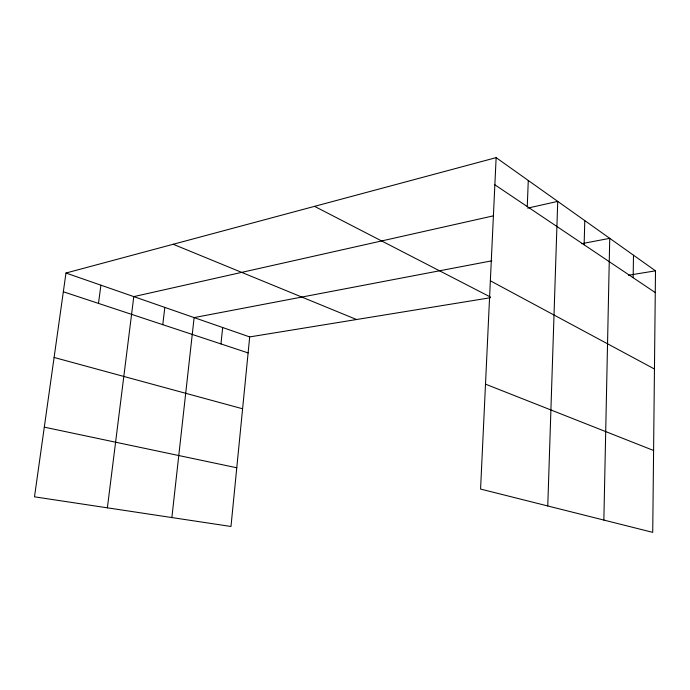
<?xml version="1.0" encoding="UTF-8"?>
<svg xmlns="http://www.w3.org/2000/svg" width="690" height="690" viewBox="0 0 690 690"><rect width="100%" height="100%" fill="white"/><g stroke="black" fill="none" stroke-linecap="round" stroke-linejoin="round"><path stroke-width="1.03" d="M496.136 157.639L655.5 270.834L652.723 532.361L480.576 489.063L496.136 157.639L65.973 273.033L34.5 496.826L230.978 526.479L249.694 336.918L490.392 297.726M633.153 277.716L633.498 255.214M603.862 520.07L609.736 238.335L581.713 243.673M584.137 244.786L584.784 220.602M547.765 505.96L557.727 201.385L527.686 208.13M527.255 206.56L528.281 180.478M220.955 343.93L222.68 327.526M171.87 517.56L194.123 317.598L491.875 260.811M162.78 324.68L164.815 307.404M107.381 507.831L133.791 296.614L493.583 215.798M98.489 303.41L100.904 285.177M628.452 275.241L655.5 270.834M44.298 427.153L236.773 467.777M54.105 357.463L242.595 408.782M63.342 291.775L248.115 352.909M65.973 273.033L249.694 336.918M485.501 384.149L653.594 450.492M173.207 244.269L356.549 319.522M314.537 206.353L490.504 297.079M490.357 280.804L654.456 369.012M494.859 184.791L655.267 292.586"/></g></svg>
